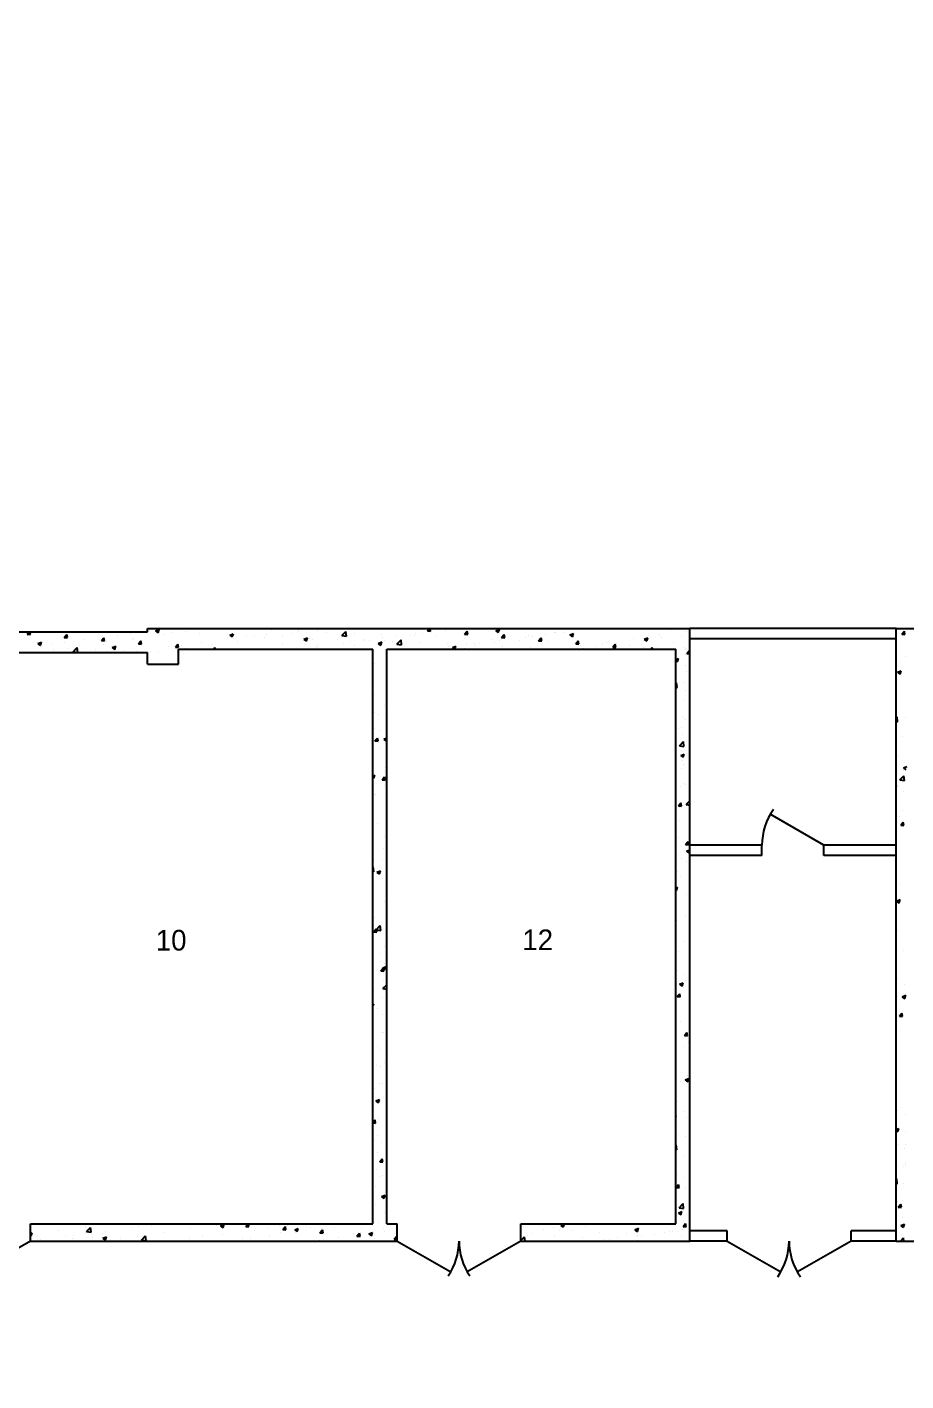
# Model space of a CAD drawing. Header units: inches. Extents: x -34849 to 37501, y -26482 to 39290.
# Drawn here: x 1981 to 2492, y 13448 to 14235 of the extents above; entities that cross this region are included whole.
import ezdxf
from ezdxf.enums import TextEntityAlignment as Align

# ---------------------------------------------------------------- set-up
doc = ezdxf.new("R2010")
doc.units = ezdxf.units.IN
doc.header["$MEASUREMENT"] = 0
for name, color, linetype in [('035$01DOOR', 150, 'Continuous'), ('035$01OFFICE', 7, 'Continuous'), ('035$01OUT', 7, 'Continuous'), ('035$01WAL', 7, 'Continuous'), ('035$04OFF', 7, 'Continuous')]:
    doc.layers.add(name, color=color, linetype=linetype)

# ---------------------------------------------------------------- blocks, each defined once
blk = doc.blocks.new('OFFICE')
at = {"color": 2, "linetype": 'Continuous'}
blk.add_attdef('OFFICE', text='', height=12, dxfattribs=at).set_placement((0, 0), align=Align.MIDDLE)

msp = doc.modelspace()

# ---------------------------------------------------------------- linework, layer by layer
at = {"layer": '035$01DOOR'}
for p, q in [((2444.38, 13759.61), (2413.2, 13777.61)), ((1983.38, 13529.61), (1952.2, 13511.61)), ((2196.38, 13529.61), (2227.55, 13511.61)), ((2268.38, 13529.61), (2237.2, 13511.61)), ((2388.11, 13529.61), (2419.28, 13511.61)), ((2460.11, 13529.61), (2428.93, 13511.61))]:
    msp.add_line(p, q, dxfattribs=at)
for centre, start, end in [((2444.38, 13759.61), 144.74114, 180), ((2196.38, 13529.61), 325.77678, 0), ((2268.38, 13529.61), 180, 214.22322), ((2388.11, 13529.61), 324.74114, 0), ((2460.11, 13529.61), 180, 215.25886)]:
    msp.add_arc(centre, 36, start, end, dxfattribs=at)
at = {"layer": '035$01OUT', "linetype": 'Continuous'}
for p, q in [((-53.62, 13883.61), (2051.38, 13883.61)), ((2051.38, 13885.61), (2366.38, 13885.61)), ((2051.38, 13883.61), (2051.38, 13885.61)), ((2486.38, 13885.61), (2806.38, 13885.61)), ((1764.38, 13871.61), (2051.38, 13871.61)), ((2051.38, 13864.86), (2051.38, 13871.61)), ((2069.38, 13873.61), (2182.38, 13873.61)), ((2069.38, 13864.86), (2069.38, 13873.61)), ((2190.38, 13873.61), (2358.38, 13873.61)), ((2051.38, 13864.86), (2069.38, 13864.86))]:
    msp.add_line(p, q, dxfattribs=at)
at = {"layer": '035$01OUT'}
for p, q in [((1981.56, 13882.26), (1982.7, 13883.61)), ((1981.56, 13882.26), (1983.36, 13882.1)), ((1981.79, 13881.47), (1981.79, 13881.47)), ((1983.36, 13882.1), (1983.08, 13883.61)), ((1996.92, 13883.6), (1996.92, 13883.6)), ((1997.19, 13883.58), (1997.19, 13883.58)), ((2003.08, 13880.37), (2004.53, 13882.1)), ((2003.08, 13880.37), (2004.87, 13880.22)), ((2004.87, 13880.22), (2004.53, 13882.1)), ((2014.84, 13879.17), (2014.84, 13879.17)), ((2024.6, 13878.49), (2026.04, 13880.21)), ((2024.6, 13878.49), (2026.39, 13878.33)), ((2026.39, 13878.33), (2026.05, 13880.21)), ((2033.79, 13881.66), (2033.79, 13881.66)), ((2041.3, 13882.65), (2041.3, 13882.65)), ((2042.96, 13879.87), (2042.96, 13879.87)), ((2043.37, 13879.11), (2043.37, 13879.11)), ((2046.12, 13876.61), (2047.56, 13878.33)), ((2047.91, 13876.45), (2047.56, 13878.33)), ((2052.66, 13884.15), (2052.66, 13884.15)), ((2056.06, 13884.13), (2058.16, 13884.93)), ((2056.06, 13884.13), (2057.55, 13883.12)), ((2057.55, 13883.12), (2058.16, 13884.93)), ((2058.11, 13881.79), (2058.11, 13881.79)), ((2060.87, 13882.11), (2060.87, 13882.11)), ((2065.65, 13883.39), (2065.65, 13883.39)), ((2073.7, 13884.04), (2073.7, 13884.04)), ((2078.36, 13885.11), (2078.36, 13885.11)), ((2081.67, 13882.71), (2081.67, 13882.71)), ((2097.68, 13882.03), (2097.68, 13882.03)), ((2099.17, 13881.72), (2101.27, 13882.53)), ((2099.17, 13881.72), (2100.67, 13880.72)), ((2100.67, 13880.72), (2101.28, 13882.53)), ((2101.53, 13879.79), (2101.53, 13879.79)), ((2103.89, 13878.09), (2103.89, 13878.09)), ((2107.37, 13885.39), (2107.37, 13885.39)), ((2109.04, 13880.78), (2109.04, 13880.78)), ((2113.7, 13881.36), (2113.7, 13881.36)), ((2119.47, 13880.34), (2119.47, 13880.34)), ((2120.4, 13882.27), (2120.4, 13882.27)), ((2123.38, 13884.71), (2123.38, 13884.71)), ((2129.71, 13880.68), (2129.71, 13880.68)), ((2134.87, 13882.45), (2134.87, 13882.45)), ((2139.35, 13884.77), (2139.35, 13884.77)), ((2139.4, 13884.03), (2139.4, 13884.03)), ((2142.29, 13879.32), (2144.39, 13880.13)), ((2142.29, 13879.32), (2143.78, 13878.32)), ((2143.78, 13878.31), (2144.39, 13880.13)), ((2145.72, 13880), (2145.72, 13880)), ((2147.11, 13879.23), (2147.11, 13879.23)), ((2150.03, 13884.37), (2150.03, 13884.37)), ((2155.41, 13883.36), (2155.41, 13883.36)), ((2161.74, 13879.33), (2161.74, 13879.33)), ((2164.33, 13881.42), (2166.67, 13883.85)), ((2164.33, 13881.42), (2167, 13881)), ((2164.6, 13882.23), (2164.6, 13882.23)), ((2167, 13881), (2166.67, 13883.85)), ((2169.28, 13877.91), (2169.28, 13877.91)), ((2171.43, 13882.68), (2171.43, 13882.68)), ((2176.79, 13878.9), (2176.79, 13878.9)), ((2177.75, 13878.65), (2177.75, 13878.65)), ((2180.65, 13878.75), (2180.65, 13878.75)), ((2182.1, 13885.23), (2182.1, 13885.23)), ((2187.44, 13882), (2187.44, 13882)), ((2188.15, 13880.4), (2188.15, 13880.4)), ((2189.29, 13878.64), (2189.29, 13878.64)), ((2193.77, 13877.97), (2193.77, 13877.97)), ((2195.8, 13880.67), (2195.8, 13880.67)), ((2196.35, 13876.45), (2198.69, 13878.88)), ((2199.02, 13876.03), (2198.69, 13878.88)), ((2203.46, 13881.33), (2203.46, 13881.33)), ((2206.78, 13881.65), (2206.78, 13881.65)), ((2207.1, 13882.89), (2207.1, 13882.89)), ((2211.38, 13882.92), (2211.38, 13882.92)), ((2212.07, 13885.61), (2212.1, 13885.59)), ((2212.1, 13885.59), (2212.11, 13885.61)), ((2214.1, 13884.11), (2215.35, 13885.61)), ((2214.1, 13884.11), (2215.89, 13883.96)), ((2214.61, 13883.88), (2214.61, 13883.88)), ((2215.89, 13883.96), (2215.58, 13885.61)), ((2219.47, 13880.65), (2219.47, 13880.65)), ((2224.28, 13884.65), (2224.28, 13884.65)), ((2225.97, 13885.38), (2225.97, 13885.38)), ((2226.78, 13885.03), (2226.78, 13885.03)), ((2235.49, 13879.97), (2235.49, 13879.97)), ((2235.61, 13882.23), (2237.06, 13883.96)), ((2235.61, 13882.23), (2237.41, 13882.07)), ((2237.41, 13882.07), (2237.06, 13883.95)), ((2251.5, 13879.3), (2251.5, 13879.3)), ((2253.72, 13884.19), (2255.82, 13885)), ((2253.72, 13884.19), (2255.21, 13883.19)), ((2255.22, 13883.18), (2255.82, 13885)), ((2255.9, 13878.53), (2255.9, 13878.53)), ((2257.13, 13880.35), (2258.58, 13882.07)), ((2257.13, 13880.35), (2258.92, 13880.19)), ((2257.15, 13879.21), (2257.15, 13879.21)), ((2258.93, 13880.19), (2258.58, 13882.07)), ((2267.52, 13878.62), (2267.52, 13878.62)), ((2270.73, 13880.16), (2270.73, 13880.16)), ((2272.56, 13881.32), (2272.56, 13881.32)), ((2274.84, 13881.02), (2274.84, 13881.02)), ((2278.65, 13878.47), (2280.1, 13880.19)), ((2278.65, 13878.47), (2280.44, 13878.31)), ((2280.44, 13878.31), (2280.1, 13880.19)), ((2282.35, 13882.01), (2282.35, 13882.01)), ((2283.53, 13877.94), (2283.53, 13877.94)), ((2287.71, 13883.24), (2287.71, 13883.24)), ((2288.22, 13883.16), (2288.22, 13883.16)), ((2293.71, 13883.5), (2293.71, 13883.5)), ((2296.84, 13881.79), (2298.94, 13882.6)), ((2296.84, 13881.79), (2298.33, 13880.78)), ((2298.33, 13880.78), (2298.94, 13882.59)), ((2300.17, 13876.58), (2301.61, 13878.31)), ((2301.96, 13876.42), (2301.61, 13878.31)), ((2303.29, 13885.49), (2303.29, 13885.49)), ((2333.48, 13879.54), (2333.48, 13879.54)), ((2339.95, 13879.39), (2342.05, 13880.19)), ((2339.95, 13879.39), (2341.44, 13878.38)), ((2341.44, 13878.38), (2342.05, 13880.19)), ((2342.59, 13879.14), (2342.59, 13879.14)), ((2349.06, 13881.79), (2349.06, 13881.79)), ((2350.1, 13880.13), (2350.1, 13880.13)), ((2353.74, 13885.61), (2355.13, 13885.4)), ((2355.13, 13885.39), (2355.1, 13885.61)), ((2361.46, 13881.63), (2361.46, 13881.63)), ((2364.47, 13883.9), (2364.47, 13883.9)), ((2486.38, 13885.61), (2366.38, 13885.61)), ((2486.38, 13879.61), (2366.38, 13879.61)), ((2486.75, 13880.66), (2486.75, 13880.66)), ((2489.66, 13882.21), (2491.11, 13883.93)), ((2489.66, 13882.21), (2491.46, 13882.05)), ((2491.46, 13882.05), (2491.11, 13883.93)), ((1987.74, 13876.85), (1989.84, 13877.66)), ((1987.74, 13876.85), (1989.23, 13875.85)), ((1989.23, 13875.85), (1989.84, 13877.66)), ((1989.3, 13874.87), (1989.3, 13874.87)), ((1995.97, 13876.69), (1995.97, 13876.69)), ((1996.82, 13873.59), (1996.82, 13873.59)), ((2003.48, 13877.67), (2003.48, 13877.67)), ((2005.31, 13874.2), (2005.31, 13874.2)), ((2008.22, 13872.05), (2010.56, 13874.49)), ((2008.22, 13872.05), (2010.89, 13871.64)), ((2008.38, 13873.1), (2008.38, 13873.1)), ((2010.89, 13871.64), (2010.56, 13874.49)), ((2011.98, 13875.51), (2011.98, 13875.51)), ((2021.33, 13873.52), (2021.33, 13873.52)), ((2025.88, 13876.1), (2025.88, 13876.1)), ((2027.56, 13877.76), (2027.56, 13877.76)), ((2030.85, 13874.45), (2032.95, 13875.26)), ((2030.85, 13874.45), (2032.34, 13873.44)), ((2032.35, 13873.44), (2032.95, 13875.26)), ((2037.34, 13872.84), (2037.34, 13872.84)), ((2044.77, 13872.32), (2044.77, 13872.32)), ((2046.12, 13876.61), (2047.91, 13876.45)), ((2053.36, 13872.17), (2053.36, 13872.17)), ((2057.75, 13871.81), (2057.75, 13871.81)), ((2063.71, 13874.81), (2063.71, 13874.81)), ((2067.63, 13874.73), (2069.08, 13876.45)), ((2067.63, 13874.73), (2069.43, 13874.57)), ((2069.43, 13874.57), (2069.08, 13876.45)), ((2069.37, 13871.49), (2069.37, 13871.49)), ((2071.22, 13875.8), (2071.22, 13875.8)), ((2073.33, 13874.06), (2073.33, 13874.06)), ((2082.59, 13877.3), (2082.59, 13877.3)), ((2088.73, 13876.17), (2088.73, 13876.17)), ((2089.8, 13873.61), (2090.6, 13874.57)), ((2090.77, 13873.61), (2090.6, 13874.57)), ((2129.61, 13876.22), (2129.61, 13876.22)), ((2138.97, 13873.92), (2138.97, 13873.92)), ((2149.66, 13874.39), (2149.66, 13874.39)), ((2150.33, 13875.42), (2150.33, 13875.42)), ((2165.24, 13876.63), (2165.24, 13876.63)), ((2171.79, 13875.64), (2171.79, 13875.64)), ((2185.4, 13876.92), (2187.5, 13877.73)), ((2185.4, 13876.92), (2186.89, 13875.91)), ((2186.89, 13875.91), (2187.5, 13877.72)), ((2196.35, 13876.45), (2199.02, 13876.04)), ((2209.78, 13877.3), (2209.78, 13877.3)), ((2225.8, 13876.62), (2225.8, 13876.62)), ((2226.42, 13875.04), (2226.42, 13875.04)), ((2228.51, 13874.52), (2230.62, 13875.32)), ((2228.51, 13874.52), (2229.86, 13873.61)), ((2230.04, 13873.61), (2230.62, 13875.32)), ((2230.41, 13873.61), (2230.7, 13873.92)), ((2230.74, 13873.61), (2230.7, 13873.92)), ((2235.73, 13874.15), (2235.73, 13874.15)), ((2237.02, 13876.04), (2237.02, 13876.04)), ((2241.57, 13876.96), (2241.57, 13876.96)), ((2241.81, 13875.94), (2241.81, 13875.94)), ((2244.53, 13877.03), (2244.53, 13877.03)), ((2253.23, 13877.16), (2253.23, 13877.16)), ((2257.83, 13875.27), (2257.83, 13875.27)), ((2273.84, 13874.59), (2273.84, 13874.59)), ((2289.86, 13873.91), (2289.86, 13873.91)), ((2299.55, 13877.27), (2299.55, 13877.27)), ((2300.17, 13876.58), (2301.96, 13876.43)), ((2302.93, 13875.51), (2302.93, 13875.51)), ((2304.77, 13874.17), (2304.77, 13874.17)), ((2312.28, 13875.15), (2312.28, 13875.15)), ((2315.56, 13876.59), (2315.56, 13876.59)), ((2318.33, 13877.62), (2318.33, 13877.62)), ((2321.68, 13874.7), (2323.13, 13876.42)), ((2321.68, 13874.7), (2323.48, 13874.54)), ((2323.48, 13874.54), (2323.13, 13876.42)), ((2323.64, 13876.65), (2323.64, 13876.65)), ((2331.58, 13875.91), (2331.58, 13875.91)), ((2339.47, 13874.27), (2339.47, 13874.27)), ((2343.87, 13873.61), (2344.65, 13874.54)), ((2344.82, 13873.61), (2344.65, 13874.54)), ((2347.59, 13875.24), (2347.59, 13875.24)), ((2356.96, 13877.27), (2356.96, 13877.27)), ((2363.6, 13874.56), (2363.6, 13874.56)), ((2364.1, 13873.91), (2364.1, 13873.91)), ((2364.15, 13870.69), (2364.15, 13870.69)), ((2364.72, 13870.94), (2366.17, 13872.66)), ((2364.72, 13870.94), (2366.38, 13870.79)), ((2366.38, 13871.53), (2366.17, 13872.66)), ((2486.38, 13870.68), (2486.38, 13870.68)), ((2183.25, 13865.14), (2183.25, 13865.14)), ((2358.38, 13867.51), (2359.96, 13868.12)), ((2358.38, 13866.96), (2359.35, 13866.3)), ((2359.35, 13866.3), (2359.96, 13868.11)), ((2363.74, 13863.93), (2363.74, 13863.93)), ((2489.06, 13866.05), (2489.06, 13866.05)), ((2491.72, 13869.15), (2491.72, 13869.15))]:
    msp.add_line(p, q, dxfattribs=at)
at = {"layer": '035$01WAL', "linetype": 'Continuous'}
for p, q in [((2366.38, 13529.61), (2366.38, 13885.61)), ((2486.38, 13529.61), (2486.38, 13885.61)), ((2182.38, 13539.61), (2182.38, 13873.61)), ((2190.38, 13539.61), (2190.38, 13873.61)), ((2358.38, 13539.61), (2358.38, 13873.61)), ((1983.38, 13539.61), (2182.38, 13539.61)), ((1983.38, 13529.61), (1983.38, 13539.61)), ((2190.38, 13539.61), (2196.38, 13539.61)), ((2196.38, 13529.61), (2196.38, 13539.61)), ((2268.38, 13539.61), (2358.38, 13539.61)), ((2268.38, 13529.61), (2268.38, 13539.61)), ((1983.38, 13529.61), (2196.38, 13529.61)), ((2268.38, 13529.61), (2366.38, 13529.61)), ((2486.38, 13529.61), (2574.38, 13529.61))]:
    msp.add_line(p, q, dxfattribs=at)
at = {"layer": '035$01WAL'}
for p, q in [((2364.62, 13860.46), (2364.62, 13860.46)), ((2487.2, 13860.1), (2489.3, 13860.91)), ((2487.2, 13860.1), (2488.69, 13859.09)), ((2488.69, 13859.09), (2489.3, 13860.9)), ((2183.42, 13847.4), (2183.42, 13847.4)), ((2358.38, 13853.64), (2358.77, 13854.06)), ((2358.38, 13851.32), (2359.1, 13851.21)), ((2359.1, 13851.21), (2358.77, 13854.05)), ((2363.37, 13853.94), (2363.37, 13853.94)), ((2364.24, 13849.62), (2364.24, 13849.62)), ((2486.53, 13853.72), (2486.53, 13853.72)), ((2189.2, 13840.66), (2189.2, 13840.66)), ((2363.01, 13843.95), (2363.01, 13843.95)), ((2183.04, 13836.55), (2183.04, 13836.55)), ((2185.68, 13835.5), (2185.68, 13835.5)), ((2362.64, 13833.97), (2362.64, 13833.97)), ((2364.06, 13832.7), (2364.06, 13832.7)), ((2486.38, 13833.71), (2486.84, 13834.19)), ((2486.38, 13831.47), (2487.17, 13831.35)), ((2487.17, 13831.34), (2486.84, 13834.19)), ((2491.84, 13834.03), (2491.84, 13834.03)), ((2183.16, 13827.15), (2183.16, 13827.15)), ((2186.51, 13826.22), (2186.51, 13826.22)), ((2359.82, 13827.45), (2359.82, 13827.45)), ((2361.84, 13828.05), (2361.84, 13828.05)), ((2362.28, 13823.98), (2362.28, 13823.98)), ((2183.55, 13820.18), (2184.99, 13821.91)), ((2183.55, 13820.18), (2185.34, 13820.02)), ((2185.34, 13820.02), (2185, 13821.9)), ((2186.16, 13816.14), (2186.16, 13816.14)), ((2188.71, 13821.33), (2190.38, 13821.97)), ((2188.71, 13821.33), (2190.2, 13820.33)), ((2190.2, 13820.32), (2190.38, 13820.84)), ((2360.41, 13817.43), (2362.75, 13819.87)), ((2360.41, 13817.43), (2363.08, 13817.02)), ((2363.08, 13817.02), (2362.75, 13819.87)), ((2486.45, 13815.73), (2486.45, 13815.73)), ((2489.96, 13822.64), (2489.96, 13822.64)), ((2361.16, 13811.72), (2363.27, 13812.53)), ((2361.16, 13811.72), (2362.66, 13810.71)), ((2361.91, 13813.99), (2361.91, 13813.99)), ((2362.32, 13808.7), (2362.32, 13808.7)), ((2362.66, 13810.71), (2363.27, 13812.53)), ((2487.42, 13811.87), (2487.42, 13811.87)), ((2182.38, 13799.95), (2183.51, 13800.38)), ((2182.9, 13798.57), (2183.51, 13800.38)), ((2187.71, 13797.62), (2189.16, 13799.34)), ((2189.11, 13802.67), (2189.11, 13802.67)), ((2189.5, 13797.46), (2189.16, 13799.34)), ((2189.67, 13805.05), (2189.67, 13805.05)), ((2189.88, 13804.24), (2189.88, 13804.24)), ((2361.55, 13804.01), (2361.55, 13804.01)), ((2362.98, 13806.28), (2362.98, 13806.28)), ((2488.48, 13797.57), (2490.82, 13800.01)), ((2490.44, 13803.28), (2490.44, 13803.28)), ((2490.51, 13804.51), (2492.61, 13805.32)), ((2490.51, 13804.51), (2492, 13803.51)), ((2491.15, 13797.15), (2490.82, 13800)), ((2182.38, 13798.93), (2182.9, 13798.57)), ((2187.71, 13797.62), (2189.5, 13797.46)), ((2189.29, 13794.2), (2189.29, 13794.2)), ((2361.18, 13794.02), (2361.18, 13794.02)), ((2362.6, 13795.43), (2362.6, 13795.43)), ((2363.98, 13794.71), (2363.98, 13794.71)), ((2366.04, 13796.8), (2366.04, 13796.8)), ((2486.59, 13793.67), (2486.38, 13794.84)), ((2486.38, 13793.69), (2486.59, 13793.67)), ((2488.48, 13797.57), (2491.15, 13797.16)), ((2183.07, 13789.17), (2183.07, 13789.17)), ((2184.04, 13788.91), (2184.04, 13788.91)), ((2190.37, 13784.88), (2190.37, 13784.88)), ((2359.85, 13782.56), (2361.3, 13784.28)), ((2360.82, 13784.03), (2360.82, 13784.03)), ((2361.65, 13782.4), (2361.3, 13784.28)), ((2364.39, 13783.24), (2366.38, 13785.31)), ((2366.07, 13785.1), (2366.07, 13785.1)), ((2490.58, 13790.69), (2490.58, 13790.69)), ((2359.85, 13782.56), (2361.65, 13782.4)), ((2360.2, 13781.47), (2360.2, 13781.47)), ((2364.39, 13783.24), (2366.38, 13782.94)), ((2488.32, 13776.06), (2488.32, 13776.06)), ((2490.2, 13779.85), (2490.2, 13779.85)), ((2184.87, 13772.03), (2184.87, 13772.03)), ((2360.45, 13774.05), (2360.45, 13774.05)), ((2488.96, 13771.26), (2490.41, 13772.98)), ((2488.96, 13771.26), (2490.75, 13771.1)), ((2490.75, 13771.1), (2490.41, 13772.98)), ((2189.02, 13764.68), (2189.02, 13764.68)), ((2360.09, 13764.06), (2360.09, 13764.06)), ((2364.01, 13759.99), (2365.46, 13761.71)), ((2364.01, 13759.99), (2365.81, 13759.83)), ((2365.81, 13759.83), (2365.46, 13761.71)), ((2188.25, 13757.66), (2188.25, 13757.66)), ((2359.73, 13754.07), (2359.73, 13754.07)), ((2361.34, 13752.09), (2361.34, 13752.09)), ((2363.89, 13756.72), (2363.89, 13756.72)), ((2364.47, 13756.13), (2366.38, 13756.86)), ((2364.47, 13756.13), (2365.97, 13755.13)), ((2365.97, 13755.12), (2366.38, 13756.34)), ((2408.38, 13759.61), (2366.38, 13759.61)), ((2408.38, 13753.61), (2366.38, 13753.61)), ((2408.38, 13753.61), (2408.38, 13759.61)), ((2486.38, 13759.61), (2444.38, 13759.61)), ((2444.38, 13753.61), (2444.38, 13759.61)), ((2486.38, 13753.61), (2444.38, 13753.61)), ((2182.38, 13746.88), (2182.58, 13747.09)), ((2182.38, 13744.33), (2182.91, 13744.24)), ((2182.91, 13744.24), (2182.58, 13747.09)), ((2182.98, 13751.18), (2182.98, 13751.18)), ((2184.72, 13743.99), (2186.82, 13744.8)), ((2186.21, 13742.98), (2186.82, 13744.79)), ((2188.03, 13750.86), (2188.03, 13750.86)), ((2364.41, 13750.21), (2364.41, 13750.21)), ((2184.72, 13743.99), (2186.21, 13742.98)), ((2187.65, 13740.02), (2187.65, 13740.02)), ((2359.36, 13744.09), (2359.36, 13744.09)), ((2360.96, 13741.25), (2360.96, 13741.25)), ((2488.94, 13736.51), (2488.94, 13736.51)), ((2190.33, 13730.87), (2190.33, 13730.87)), ((2358.38, 13734.84), (2359.27, 13735.19)), ((2358.38, 13733.57), (2358.67, 13733.37)), ((2358.44, 13734.96), (2358.44, 13734.96)), ((2358.67, 13733.37), (2359.28, 13735.18)), ((2359, 13734.1), (2359, 13734.1)), ((2364.43, 13730.91), (2364.43, 13730.91)), ((2486.56, 13729.55), (2486.56, 13729.55)), ((2182.76, 13723.05), (2182.76, 13723.05)), ((2188.93, 13726.69), (2188.93, 13726.69)), ((2189.96, 13720.88), (2189.96, 13720.88)), ((2358.63, 13724.11), (2358.63, 13724.11)), ((2486.52, 13727.17), (2488.62, 13727.98)), ((2486.52, 13727.17), (2488.01, 13726.16)), ((2488.01, 13726.16), (2488.62, 13727.98)), ((2488.55, 13725.67), (2488.55, 13725.67)), ((2182.89, 13713.19), (2182.89, 13713.19)), ((2183.22, 13717.85), (2183.22, 13717.85)), ((2184.22, 13710.47), (2186.56, 13712.9)), ((2186.89, 13710.05), (2186.56, 13712.9)), ((2358.92, 13715.6), (2358.92, 13715.6)), ((2363.8, 13718.73), (2363.8, 13718.73)), ((2182.84, 13709.24), (2184.29, 13710.96)), ((2182.84, 13709.24), (2184.64, 13709.08)), ((2184.22, 13710.47), (2186.89, 13710.06)), ((2184.64, 13709.08), (2184.29, 13710.96)), ((2186.48, 13711.15), (2186.48, 13711.15)), ((2189.6, 13710.89), (2189.6, 13710.89)), ((2487.04, 13710.19), (2487.04, 13710.19)), ((2189.23, 13700.9), (2189.23, 13700.9)), ((2359.7, 13697.91), (2359.7, 13697.91)), ((2362.64, 13703.71), (2362.64, 13703.71)), ((2490.76, 13698.3), (2490.76, 13698.3)), ((2186.39, 13696.68), (2186.39, 13696.68)), ((2186.96, 13691.79), (2186.96, 13691.79)), ((2188.03, 13688.4), (2190.13, 13689.21)), ((2188.87, 13690.92), (2188.87, 13690.92)), ((2189.52, 13687.39), (2190.13, 13689.21)), ((2186.01, 13685.84), (2186.01, 13685.84)), ((2187, 13686.67), (2188.45, 13688.39)), ((2187, 13686.67), (2188.8, 13686.51)), ((2188.03, 13688.4), (2189.52, 13687.4)), ((2188.8, 13686.51), (2188.45, 13688.39)), ((2188.84, 13688.7), (2188.84, 13688.7)), ((2359.31, 13687.07), (2359.31, 13687.07)), ((2363.13, 13684.35), (2363.13, 13684.35)), ((2487.29, 13682.33), (2487.29, 13682.33)), ((2182.81, 13675.2), (2182.81, 13675.2)), ((2188.2, 13676.28), (2190.38, 13678.55)), ((2188.2, 13676.28), (2190.38, 13675.94)), ((2188.5, 13680.93), (2188.5, 13680.93)), ((2189.48, 13675.5), (2189.48, 13675.5)), ((2359.15, 13671.61), (2360.59, 13673.33)), ((2360.48, 13678.79), (2362.58, 13679.6)), ((2360.48, 13678.79), (2361.97, 13677.78)), ((2360.94, 13671.45), (2360.59, 13673.33)), ((2361.98, 13677.78), (2362.58, 13679.6)), ((2362.78, 13676.73), (2362.78, 13676.73)), ((2363.71, 13680.74), (2363.71, 13680.74)), ((2491.24, 13678.94), (2491.24, 13678.94)), ((2182.38, 13666.1), (2182.83, 13667.45)), ((2182.38, 13667.28), (2182.83, 13667.45)), ((2188.14, 13670.94), (2188.14, 13670.94)), ((2359.15, 13671.61), (2360.94, 13671.45)), ((2486.91, 13671.49), (2486.91, 13671.49)), ((2489.82, 13671.58), (2491.92, 13672.39)), ((2489.82, 13671.58), (2491.32, 13670.58)), ((2491.32, 13670.57), (2491.93, 13672.39)), ((2184.84, 13664.57), (2184.84, 13664.57)), ((2187.77, 13660.96), (2187.77, 13660.96)), ((2488.25, 13660.31), (2489.7, 13662.04)), ((2488.25, 13660.31), (2490.05, 13660.16)), ((2490.05, 13660.15), (2489.7, 13662.04)), ((2490.38, 13661.15), (2490.38, 13661.15)), ((2187.41, 13650.97), (2187.41, 13650.97)), ((2188.76, 13650.71), (2188.76, 13650.71)), ((2361, 13657.12), (2361, 13657.12)), ((2363.31, 13649.04), (2364.76, 13650.77)), ((2365.1, 13648.88), (2364.76, 13650.77)), ((2365.95, 13655.56), (2365.95, 13655.56)), ((2489.12, 13651.71), (2489.12, 13651.71)), ((2184.75, 13642.5), (2184.75, 13642.5)), ((2363.31, 13649.04), (2365.1, 13648.89)), ((2363.62, 13642.76), (2363.62, 13642.76)), ((2365.56, 13644.72), (2365.56, 13644.72)), ((2182.72, 13637.21), (2182.72, 13637.21)), ((2187.04, 13640.98), (2187.04, 13640.98)), ((2184.36, 13631.65), (2184.36, 13631.65)), ((2186.68, 13631), (2186.68, 13631)), ((2189.05, 13633.31), (2189.05, 13633.31)), ((2186.31, 13621.01), (2186.31, 13621.01)), ((2187.83, 13621.32), (2187.83, 13621.32)), ((2361.14, 13622.55), (2361.14, 13622.55)), ((2363.79, 13623.2), (2365.89, 13624.01)), ((2363.79, 13623.2), (2365.28, 13622.2)), ((2365.21, 13625.87), (2365.21, 13625.87)), ((2365.28, 13622.2), (2365.89, 13624.01)), ((2183.08, 13618.06), (2183.08, 13618.06)), ((2184.04, 13611.06), (2186.14, 13611.87)), ((2184.04, 13611.06), (2185.53, 13610.05)), ((2185.53, 13610.05), (2186.14, 13611.86)), ((2185.95, 13611.02), (2185.95, 13611.02)), ((2188.67, 13612.72), (2188.67, 13612.72)), ((2359.24, 13610.62), (2359.24, 13610.62)), ((2363.53, 13604.77), (2363.53, 13604.77)), ((2487.36, 13605.2), (2487.36, 13605.2)), ((2488.74, 13606.97), (2488.74, 13606.97)), ((2491.94, 13603.14), (2491.94, 13603.14)), ((2182.38, 13598.57), (2183.58, 13600.01)), ((2182.38, 13598.27), (2183.93, 13598.13)), ((2182.63, 13599.22), (2182.63, 13599.22)), ((2183.56, 13598.7), (2183.56, 13598.7)), ((2183.93, 13598.13), (2183.58, 13600.01)), ((2185.58, 13601.04), (2185.58, 13601.04)), ((2358.38, 13602.17), (2358.59, 13602.26)), ((2358.38, 13601.61), (2358.59, 13602.25)), ((2364.3, 13601.38), (2364.3, 13601.38)), ((2486.38, 13594.45), (2487.93, 13595.05)), ((2487.33, 13593.23), (2487.93, 13595.05)), ((2183.1, 13588.32), (2183.1, 13588.32)), ((2185.22, 13591.05), (2185.22, 13591.05)), ((2187.28, 13586.81), (2187.28, 13586.81)), ((2359.72, 13591.26), (2359.72, 13591.26)), ((2363.92, 13590.53), (2363.92, 13590.53)), ((2486.38, 13593.88), (2487.32, 13593.23)), ((2491.57, 13593.16), (2491.57, 13593.16)), ((2184.85, 13581.06), (2184.85, 13581.06)), ((2358.38, 13585.3), (2358.57, 13585.51)), ((2358.38, 13582.74), (2358.9, 13582.66)), ((2358.91, 13582.66), (2358.57, 13585.51)), ((2363.44, 13579.36), (2363.44, 13579.36)), ((2487.84, 13585.85), (2487.84, 13585.85)), ((2491.21, 13583.17), (2491.21, 13583.17)), ((2491.9, 13585.8), (2491.9, 13585.8)), ((2182.72, 13577.47), (2182.72, 13577.47)), ((2184.49, 13571.08), (2184.49, 13571.08)), ((2186.3, 13575.72), (2187.75, 13577.45)), ((2186.3, 13575.72), (2188.09, 13575.57)), ((2188.09, 13575.56), (2187.75, 13577.45)), ((2188.58, 13574.74), (2188.58, 13574.74)), ((2490.84, 13573.18), (2490.84, 13573.18)), ((2491.52, 13574.95), (2491.52, 13574.95)), ((2491.56, 13573.95), (2491.56, 13573.95)), ((2186.19, 13567.13), (2186.19, 13567.13)), ((2187.77, 13567.45), (2187.77, 13567.45)), ((2359.5, 13568.36), (2359.5, 13568.36)), ((2363.45, 13566.78), (2363.45, 13566.78)), ((2486.38, 13565.37), (2486.64, 13565.65)), ((2486.98, 13562.8), (2486.64, 13565.65)), ((2490.48, 13563.2), (2490.48, 13563.2)), ((2182.54, 13561.23), (2182.54, 13561.23)), ((2184.13, 13561.09), (2184.13, 13561.09)), ((2187.34, 13555.47), (2189.44, 13556.28)), ((2187.34, 13555.47), (2188.84, 13554.47)), ((2188.84, 13554.46), (2189.45, 13556.28)), ((2358.44, 13560.66), (2359.89, 13562.39)), ((2358.44, 13560.66), (2360.24, 13560.51)), ((2360.24, 13560.5), (2359.89, 13562.38)), ((2363.93, 13560), (2363.93, 13560)), ((2486.38, 13562.89), (2486.97, 13562.8)), ((2183.76, 13551.1), (2183.76, 13551.1)), ((2360.21, 13548.89), (2362.55, 13551.32)), ((2360.21, 13548.89), (2362.88, 13548.47)), ((2362.88, 13548.47), (2362.55, 13551.32)), ((2487.1, 13552.78), (2487.1, 13552.78)), ((2487.55, 13549.37), (2489, 13551.09)), ((2487.55, 13549.37), (2489.34, 13549.21)), ((2489.34, 13549.21), (2489, 13551.09)), ((2490.11, 13553.21), (2490.11, 13553.21)), ((2108.55, 13538.12), (2109.8, 13539.61)), ((2110.35, 13537.96), (2110.04, 13539.61)), ((2111.9, 13539.57), (2111.9, 13539.57)), ((2183.4, 13541.12), (2183.4, 13541.12)), ((2185.64, 13540.22), (2185.64, 13540.22)), ((2189.35, 13545.96), (2189.35, 13545.96)), ((2359.8, 13545.86), (2361.9, 13546.67)), ((2359.8, 13545.86), (2361.29, 13544.86)), ((2361.29, 13544.85), (2361.9, 13546.67)), ((2362.6, 13538.1), (2364.05, 13539.82)), ((2362.66, 13547.19), (2362.66, 13547.19)), ((2364.4, 13537.94), (2364.05, 13539.82)), ((2489.75, 13543.22), (2489.75, 13543.22)), ((1983.38, 13534.03), (1984.48, 13534.46)), ((1983.38, 13532.98), (1983.87, 13532.65)), ((1983.88, 13532.64), (1984.48, 13534.46)), ((1984.42, 13534.04), (1984.42, 13534.04)), ((1987.5, 13533.09), (1987.5, 13533.09)), ((1999.57, 13535.96), (1999.57, 13535.96)), ((2003.51, 13532.41), (2003.51, 13532.41)), ((2008.15, 13532.9), (2008.15, 13532.9)), ((2015.16, 13538.21), (2015.16, 13538.21)), ((2015.66, 13533.89), (2015.66, 13533.89)), ((2015.98, 13535.13), (2018.32, 13537.56)), ((2015.98, 13535.13), (2018.65, 13534.71)), ((2018.65, 13534.71), (2018.32, 13537.56)), ((2019.53, 13531.74), (2019.53, 13531.74)), ((2025.08, 13534.2), (2025.08, 13534.2)), ((2025.5, 13531.25), (2027.6, 13532.06)), ((2026.99, 13530.24), (2027.6, 13532.05)), ((2027.02, 13535.39), (2027.02, 13535.39)), ((2042.58, 13537.21), (2042.58, 13537.21)), ((2045.35, 13532.26), (2045.35, 13532.26)), ((2045.97, 13537.88), (2045.97, 13537.88)), ((2048, 13530.16), (2050.33, 13532.6)), ((2050.67, 13529.75), (2050.33, 13532.6)), ((2053.48, 13538.87), (2053.48, 13538.87)), ((2060.93, 13534.51), (2060.93, 13534.51)), ((2076.33, 13536.62), (2076.33, 13536.62)), ((2083.41, 13532.02), (2083.41, 13532.02)), ((2091.48, 13538.54), (2091.48, 13538.54)), ((2093.82, 13538.52), (2095.92, 13539.33)), ((2093.82, 13538.52), (2095.31, 13537.52)), ((2094.77, 13533.51), (2094.77, 13533.51)), ((2095.31, 13537.51), (2095.92, 13539.33)), ((2108.55, 13538.12), (2110.35, 13537.97)), ((2113.72, 13536.01), (2113.72, 13536.01)), ((2121.23, 13537), (2121.23, 13537)), ((2122.1, 13532.91), (2122.1, 13532.91)), ((2127.91, 13538.9), (2127.91, 13538.9)), ((2128.81, 13534.32), (2128.81, 13534.32)), ((2130.07, 13536.24), (2131.52, 13537.96)), ((2130.07, 13536.24), (2131.86, 13536.08)), ((2131.87, 13536.08), (2131.52, 13537.96)), ((2132.59, 13538.49), (2132.59, 13538.49)), ((2136.93, 13536.12), (2139.03, 13536.93)), ((2136.93, 13536.12), (2138.42, 13535.11)), ((2137.26, 13534.83), (2137.26, 13534.83)), ((2138.42, 13535.11), (2139.03, 13536.92)), ((2143.93, 13538.22), (2143.93, 13538.22)), ((2146.31, 13537.33), (2146.31, 13537.33)), ((2151.59, 13534.36), (2153.04, 13536.08)), ((2151.59, 13534.36), (2153.38, 13534.2)), ((2152.84, 13537.08), (2152.84, 13537.08)), ((2153.38, 13534.2), (2153.04, 13536.08)), ((2159.94, 13537.54), (2159.94, 13537.54)), ((2168.24, 13539.19), (2168.24, 13539.19)), ((2170.99, 13533.74), (2170.99, 13533.74)), ((2173.11, 13532.47), (2174.55, 13534.2)), ((2173.11, 13532.47), (2174.9, 13532.32)), ((2174.9, 13532.32), (2174.55, 13534.2)), ((2175.96, 13536.87), (2175.96, 13536.87)), ((2180.04, 13533.72), (2182.14, 13534.52)), ((2180.04, 13533.72), (2181.54, 13532.71)), ((2181.46, 13534.13), (2181.46, 13534.13)), ((2181.54, 13532.71), (2182.15, 13534.52)), ((2188.49, 13536.75), (2188.49, 13536.75)), ((2188.97, 13535.12), (2188.97, 13535.12)), ((2191.97, 13536.19), (2191.97, 13536.19)), ((2194.62, 13530.59), (2196.07, 13532.32)), ((2196.38, 13530.67), (2196.07, 13532.31)), ((2268.38, 13529.84), (2270.48, 13532.03)), ((2269.93, 13538.26), (2269.93, 13538.26)), ((2270.76, 13529.61), (2270.48, 13532.03)), ((2272.04, 13532.81), (2272.04, 13532.81)), ((2274.94, 13533.71), (2274.94, 13533.71)), ((2281.73, 13536.16), (2281.73, 13536.16)), ((2287.03, 13537.24), (2287.03, 13537.24)), ((2288.06, 13532.13), (2288.06, 13532.13)), ((2290.52, 13535.96), (2290.52, 13535.96)), ((2291.48, 13538.59), (2293.58, 13539.39)), ((2291.48, 13538.59), (2292.97, 13537.58)), ((2292.97, 13537.58), (2293.58, 13539.39)), ((2294.54, 13538.23), (2294.54, 13538.23)), ((2297.75, 13535.48), (2297.75, 13535.48)), ((2305.93, 13538.07), (2305.93, 13538.07)), ((2313.76, 13534.81), (2313.76, 13534.81)), ((2329.78, 13534.13), (2329.78, 13534.13)), ((2334.59, 13536.19), (2336.69, 13536.99)), ((2334.59, 13536.19), (2336.08, 13535.18)), ((2335.82, 13532.87), (2335.82, 13532.87)), ((2336.09, 13535.18), (2336.69, 13536.99)), ((2336.3, 13532.25), (2336.3, 13532.25)), ((2338.67, 13532.37), (2338.67, 13532.37)), ((2345.79, 13533.45), (2345.79, 13533.45)), ((2351.7, 13534.36), (2351.7, 13534.36)), ((2354.77, 13535.36), (2354.77, 13535.36)), ((2356.17, 13535.38), (2356.17, 13535.38)), ((2361.81, 13532.78), (2361.81, 13532.78)), ((2362.28, 13536.35), (2362.28, 13536.35)), ((2362.6, 13538.1), (2364.4, 13537.94)), ((2388.11, 13535.61), (2366.38, 13535.61)), ((2388.11, 13529.61), (2388.11, 13535.61)), ((2486.38, 13535.61), (2460.11, 13535.61)), ((2460.11, 13529.61), (2460.11, 13535.61)), ((2489.14, 13538.65), (2491.24, 13539.46)), ((2489.14, 13538.65), (2490.63, 13537.65)), ((2489.38, 13533.24), (2489.38, 13533.24)), ((2490.63, 13537.65), (2491.24, 13539.46)), ((1989.21, 13530.41), (1989.21, 13530.41)), ((2007.58, 13531.2), (2007.58, 13531.2)), ((2025.5, 13531.25), (2026.99, 13530.24)), ((2030.19, 13530.34), (2030.19, 13530.34)), ((2035.54, 13531.06), (2035.54, 13531.06)), ((2048, 13530.16), (2050.66, 13529.75)), ((2051.56, 13530.38), (2051.56, 13530.38)), ((2067.57, 13529.71), (2067.57, 13529.71)), ((2070.6, 13529.61), (2070.71, 13529.65)), ((2070.7, 13529.61), (2070.71, 13529.65)), ((2075.9, 13531.03), (2075.9, 13531.03)), ((2106.7, 13530.8), (2106.7, 13530.8)), ((2111.32, 13531.32), (2111.32, 13531.32)), ((2151.15, 13530.14), (2151.15, 13530.14)), ((2153.5, 13530.74), (2153.5, 13530.74)), ((2162.52, 13531.64), (2162.52, 13531.64)), ((2183.03, 13531.13), (2183.03, 13531.13)), ((2194.62, 13530.59), (2196.38, 13530.44)), ((2304.07, 13531.45), (2304.07, 13531.45)), ((2316.95, 13530.38), (2316.95, 13530.38)), ((2320.09, 13530.78), (2320.09, 13530.78)), ((2320.71, 13530), (2320.71, 13530)), ((2324.46, 13531.37), (2324.46, 13531.37)), ((2336.1, 13530.1), (2336.1, 13530.1)), ((2388.11, 13529.61), (2366.38, 13529.61)), ((2486.38, 13529.61), (2460.11, 13529.61)), ((2488.85, 13529.61), (2490.62, 13531.46)), ((2490.26, 13531.61), (2490.26, 13531.61)), ((2490.84, 13529.61), (2490.62, 13531.46))]:
    msp.add_line(p, q, dxfattribs=at)
at = {"layer": '035$04OFF', "color": 1}
msp.add_circle((4615.61, 6404.23, 0), 32885.87, dxfattribs=at)

# ---------------------------------------------------------------- block references
at = {"layer": '035$01OFFICE', "color": 7}
ref = msp.add_blockref('OFFICE', (2065.16, 13704.41, 0), dxfattribs=at)
ref.add_attrib('OFFICE', '10', dxfattribs={"layer": '0', "color": 7, "linetype": 'Continuous', "height": 12}).set_placement((2065.16, 13704.41, 0), align=Align.MIDDLE)
ref = msp.add_blockref('OFFICE', (2278.12, 13704.73, 0), dxfattribs=at)
ref.add_attrib('OFFICE', '12', dxfattribs={"layer": '0', "color": 7, "linetype": 'Continuous', "height": 12}).set_placement((2278.12, 13704.73, 0), align=Align.MIDDLE)

doc.saveas('drawing.dxf')
